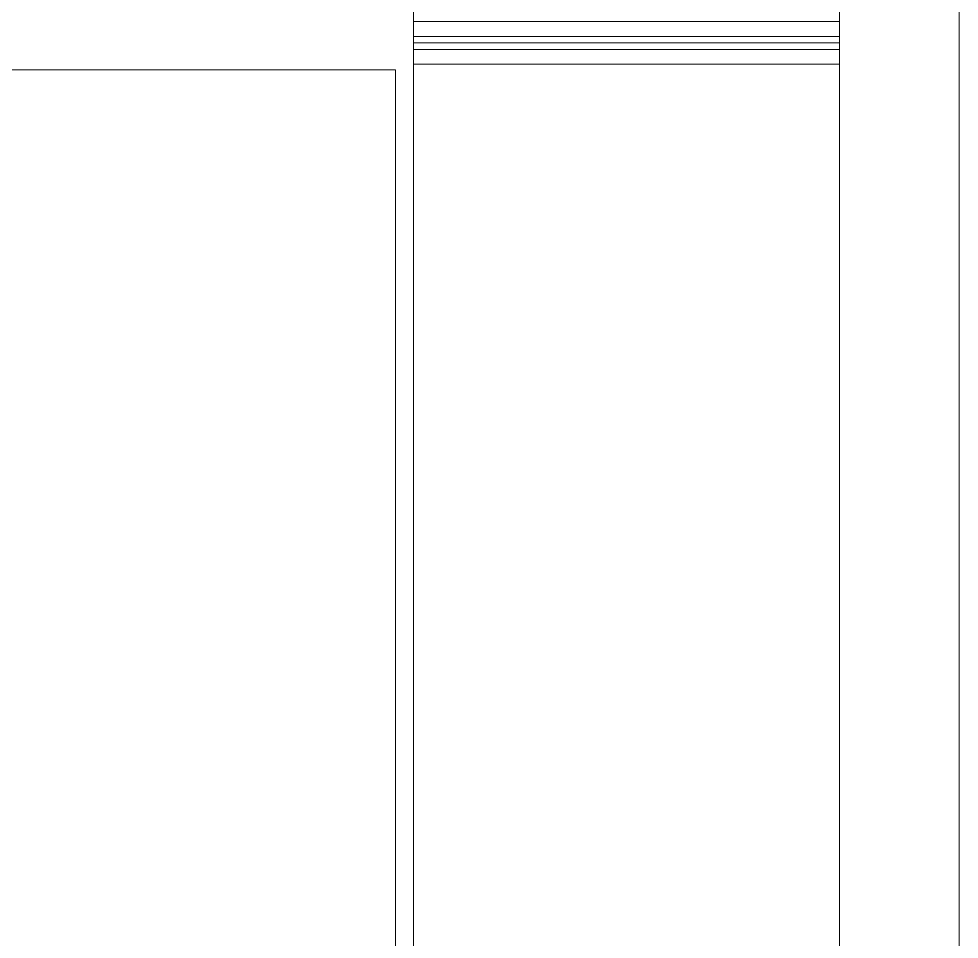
# Model space of a CAD drawing. Header units: millimetres. Extents: x -2143172 to 5255, y -610845 to 279739.
# Drawn here: x -1166679.8 to -1166244, y -580412.1 to -579985.9 of the extents above; entities that cross this region are included whole.
import ezdxf

# ---------------------------------------------------------------- set-up
doc = ezdxf.new("R2010")
doc.units = ezdxf.units.MM
doc.header["$LTSCALE"] = 30
doc.layers.add('LOADING', color=163, linetype='Continuous', lineweight=5)
doc.layers.add('Walls', color=32, linetype='Continuous', lineweight=5)

# ---------------------------------------------------------------- blocks, each defined once
blk = doc.blocks.new('GF21008-P')
at = {"layer": 'LOADING'}
for p, q in [((-0.77088, 0), (0.79062, 0)), ((0, -0.1974), (0, 0)), ((0.00691, -0.1974), (0.00691, 0)), ((0.00987, -0.1974), (0.00987, 0)), ((0.01283, -0.1974), (0.01283, 0)), ((0.01974, -0.1974), (0.01974, 0)), ((-0.7767, -0.1974), (0.79645, -0.1974)), ((0.02235, -0.20585), (0.02235, -0.73852)), ((0.02235, -0.20585), (0.63897, -0.20585))]:
    blk.add_line(p, q, dxfattribs=at)

msp = doc.modelspace()

# ---------------------------------------------------------------- linework, layer by layer
at = {"layer": 'Walls'}
msp.add_line((-1166244.03, -582368.12, 0.1), (-1166244.03, -578988.12, 0.1), dxfattribs=at)

# ---------------------------------------------------------------- block references
at = {"layer": 'LOADING', "xscale": 1000, "yscale": 1000, "zscale": 1000, "rotation": 269.9999999999998}
msp.add_blockref('GF21008-P', (-1166299.46, -579987.21, 0.1), dxfattribs=at)

doc.saveas('drawing.dxf')
